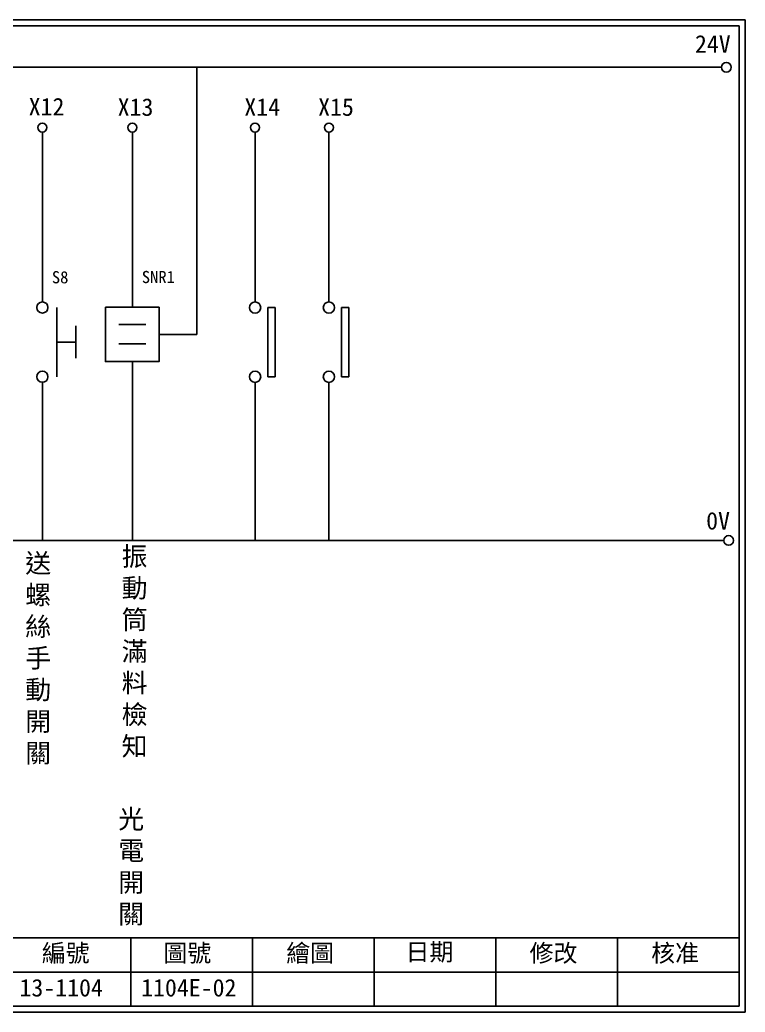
# Model space of a CAD drawing. Extents: x 325 to 612, y 3 to 207.
# Drawn here: x 463.3 to 612.3, y 3 to 207 of the extents above; entities that cross this region are included whole.
import ezdxf

# ---------------------------------------------------------------- set-up
doc = ezdxf.new("R2010")
doc.units = 0
doc.layers.get('0').update_dxf_attribs({"linetype": 'CONTINUOUS'})
doc.layers.add('圖框層', color=7, linetype='CONTINUOUS')
doc.layers.add('標尺寸層', color=3, linetype='CONTINUOUS')
doc.styles.add('CNS', font='romanc.shx', dxfattribs={"bigfont": 'chineset.shx'})
doc.styles.add('STSL', font='KAIU.TTF')

msp = doc.modelspace()

# ---------------------------------------------------------------- linework, layer by layer
for p, q in [((499.6, 142.31), (499.6, 197.22)), ((486.38, 147.89), (486.38, 183.91)), ((515.71, 147.83), (514.21, 147.83)), ((530.88, 147.83), (529.37, 147.83)), ((474.76, 140.73), (474.76, 144.04)), ((491.89, 142.31), (499.6, 142.31)), ((474.76, 140.73), (474.76, 137.42)), ((486.38, 136.73), (486.38, 99.96)), ((515.71, 133.6), (514.21, 133.6)), ((530.88, 133.6), (529.37, 133.6))]:
    msp.add_line(p, q)
msp.add_lwpolyline([(480.86, 147.89), (491.89, 147.89), (491.89, 136.73), (480.86, 136.73)], close=True)
for centre in [(608.44, 197.22), (608.92, 99.96)]:
    msp.add_circle(centre, 1)
at = {"layer": '圖框層', "color": 7}
for p, q in [((612.32, 206.97), (325.32, 206.97)), ((612.32, 3), (612.32, 206.97)), ((611.07, 205.72), (326.57, 205.72)), ((611.07, 4.25), (611.07, 205.72)), ((326.57, 18.25), (611.07, 18.25)), ((486.07, 4.25), (486.07, 18.25)), ((511.07, 4.25), (511.07, 18.25)), ((536.07, 4.25), (536.07, 18.25)), ((561.07, 4.25), (561.07, 18.25)), ((586.07, 4.25), (586.07, 18.25)), ((461.07, 11.25), (611.07, 11.25)), ((326.57, 4.25), (611.07, 4.25)), ((325.32, 3), (612.32, 3))]:
    msp.add_line(p, q, dxfattribs=at)
at = {"layer": '標尺寸層', "color": 7}
for p, q in [((329.84, 197.22), (607.44, 197.22)), ((467.89, 183.91), (467.89, 148.99)), ((511.6, 183.91), (511.6, 148.99)), ((526.77, 183.91), (526.77, 148.99)), ((470.89, 147.84), (470.89, 133.61)), ((514.21, 133.6), (514.21, 147.83)), ((515.71, 133.6), (515.71, 147.83)), ((529.37, 133.6), (529.37, 147.83)), ((530.88, 133.6), (530.88, 147.83)), ((483.62, 144.34), (489.18, 144.34)), ((474.76, 140.73), (470.89, 140.73)), ((483.62, 140.37), (489.18, 140.37)), ((467.89, 132.46), (467.89, 99.96)), ((511.6, 132.46), (511.6, 99.96)), ((511.6, 132.45), (511.6, 99.96)), ((526.77, 132.46), (526.77, 99.96)), ((526.77, 132.45), (526.77, 99.96)), ((330.05, 99.96), (607.92, 99.96))]:
    msp.add_line(p, q, dxfattribs=at)
for centre, radius in [((467.89, 184.83), 0.92), ((486.38, 184.83), 0.92), ((511.6, 184.83), 0.92), ((526.77, 184.83), 0.92), ((467.89, 147.84), 1.15), ((511.6, 147.83), 1.15), ((526.77, 147.83), 1.15), ((467.89, 133.61), 1.15), ((511.6, 133.6), 1.15), ((526.77, 133.6), 1.15)]:
    msp.add_circle(centre, radius, dxfattribs=at)

# ---------------------------------------------------------------- texts
at = {"layer": '圖框層', "color": 4, "style": 'STSL'}
for s, height, p in [('24V', 3.6, (602, 200.22)), ('X12', 3.6, (465.07, 187.33)), ('X13', 3.6, (483.36, 187.24)), ('X14', 3.6, (509.39, 187.24)), ('X15', 3.6, (524.56, 187.24)), ('S8', 2.5, (469.84, 152.81)), ('SNR1', 2.5, (488.32, 152.86)), ('0V', 3.6, (604.3, 102.2)), ('編號', 3.6, (467.78, 13.34)), ('圖號', 3.6, (492.78, 13.34)), ('繪圖', 3.6, (518.01, 13.34)), ('日期', 3.6, (542.54, 13.59)), ('修改', 3.6, (568.01, 13.34)), ('核准', 3.6, (593.01, 13.34)), ('13-1104', 3.6, (463.18, 6.22)), ('1104E-02', 3.6, (488.18, 6.22))]:
    msp.add_text(s, height=height, dxfattribs=at).set_placement(p)
at = {"layer": '標尺寸層', "color": 7, "char_height": 3.9, "width": 4.9608, "style": 'CNS'}
for s, insert, attachment_point in [('{\\fDFKai-SB|b0|i0|c136|p65;振動筒滿料檢知}', (486.84, 76.97), 5), ('{\\fDFKai-SB|b0|i0|c136|p65;送螺絲手動開關}', (464.37, 97.23), 1), ('{\\fDFKai-SB|b0|i0|c136|p65;光電開關}', (486.14, 32.72), 5)]:
    msp.add_mtext(s, dxfattribs=dict(at, insert=insert, attachment_point=attachment_point))

doc.saveas('drawing.dxf')
